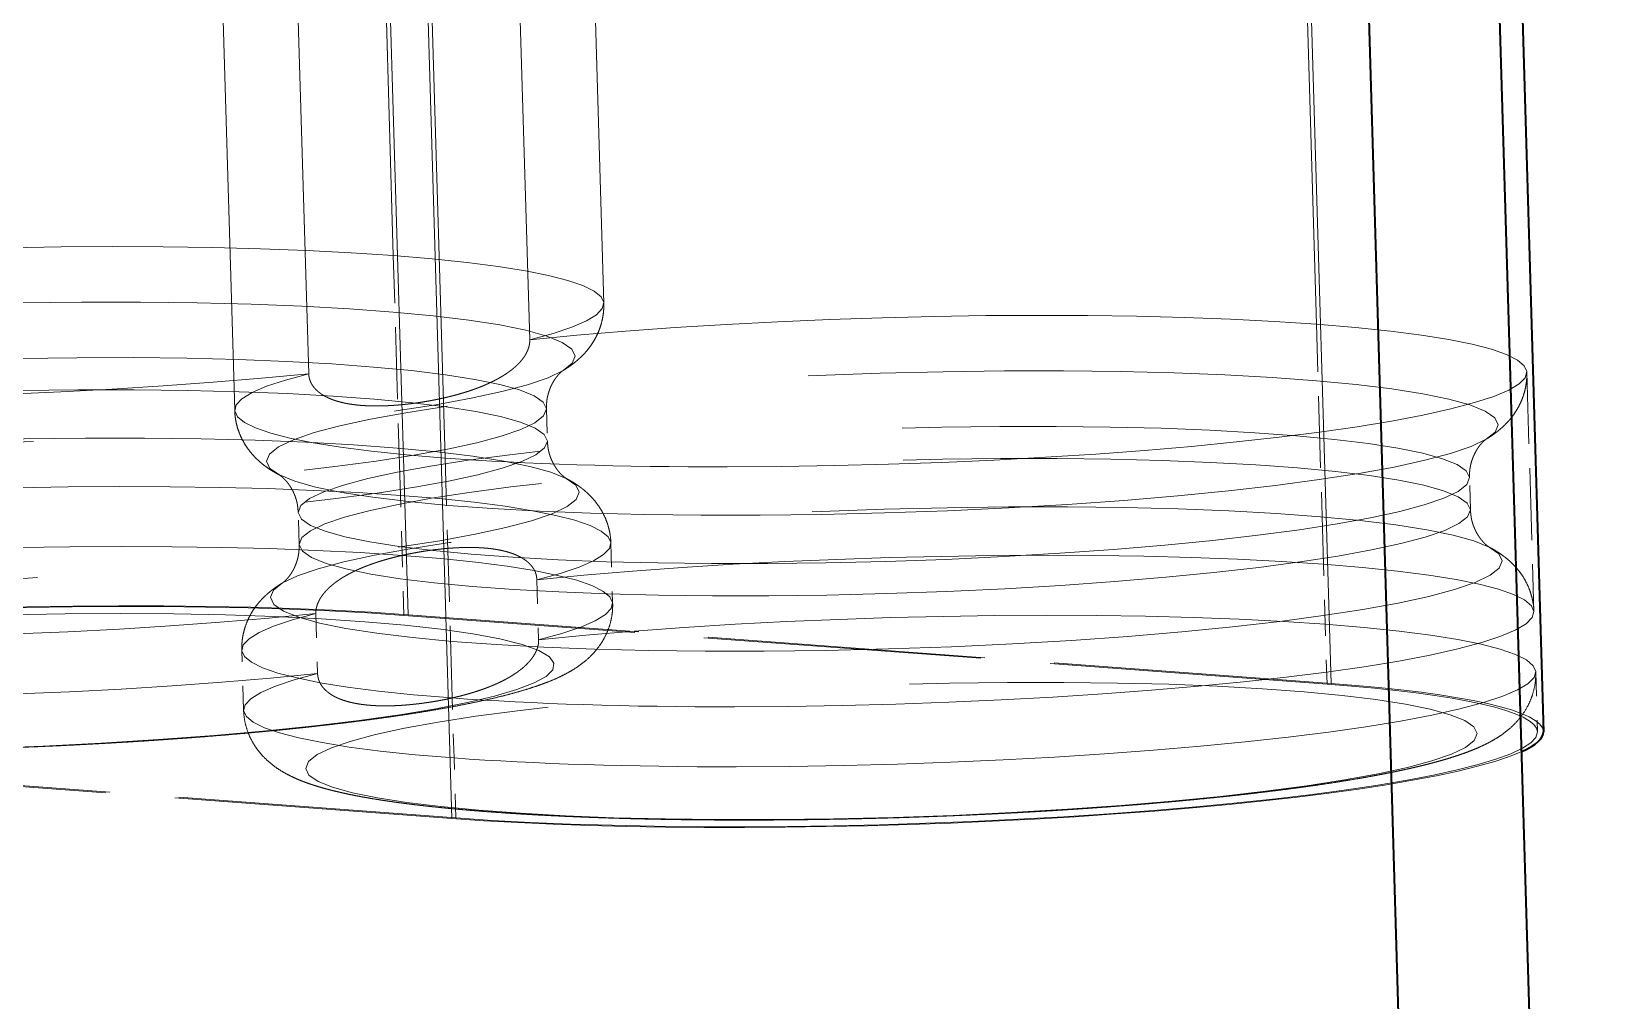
# Model space of a CAD drawing. Extents: x 23 to 417, y 3 to 294.
# Drawn here: x 381.37 to 387.86, y 110.45 to 114.47 of the extents above; entities that cross this region are included whole.
import ezdxf

# ---------------------------------------------------------------- set-up
doc = ezdxf.new("R2010")
doc.units = 0
doc.linetypes.add('DASHED', pattern=[15, 12, -3])
doc.layers.get('0').update_dxf_attribs({"lineweight": 13})

# ---------------------------------------------------------------- blocks, each defined once
blk = doc.blocks.new('BLOCK3535')
at = {"color": 7, "lineweight": 35}
for p, q in [((70.873595123726, -52.83130942514593), (67.97748894524264, 44.9895759430743)), ((69.79528294603904, -52.99696835529077), (66.89917676755567, 44.82391701292946)), ((70.09231708109778, -20.17512061721152), (70.72446208452183, -41.52688747419229))]:
    blk.add_line(p, q, dxfattribs=at)
at = {"color": 7, "linetype": 'DASHED', "lineweight": 13}
for p, q in [((61.32580096546521, -40.55865093308181), (60.69365596204116, -19.20688407610103)), ((68.9661307557246, -41.12759214792604), (68.33398575230055, -19.77582529094527)), ((61.68752355633686, -42.24578992640375), (61.05537855291282, -20.89402306942298))]:
    blk.add_line(p, q, dxfattribs=at)
at = {"color": 7, "linetype": 'DASHED', "lineweight": 13, "ltscale": 0.4470932620003446}
for p, q in [((61.2038974303646, -37.58451146902366), (60.67465975307935, -19.70861363527232)), ((62.41670891290379, -20.10416756509878), (62.94594659018904, -37.98006539885012)), ((68.84422722062399, -38.15345268386789), (68.31498954333873, -20.27755485011655)), ((59.9745690094379, -20.68752202109941), (60.50380668672315, -38.56341985485075)), ((59.89096503591951, -38.86573169196921), (59.36172735863424, -20.98983385821787)), ((61.63301453234241, -39.26129677921143), (61.10377685505716, -21.3853989454601))]:
    blk.add_line(p, q, dxfattribs=at)
at = {"color": 7, "linetype": 'DASHED', "lineweight": 13, "ltscale": 0.4470932620003448}
blk.add_line((61.80386759869862, -20.40649055963301), (62.33310527598387, -38.28238839338436), dxfattribs=at)
at = {"color": 7, "linetype": 'DASHED', "lineweight": 13, "ltscale": 0.04967702911114932}
for p, q in [((61.26270161672961, -39.57072233944047), (61.20389743036459, -37.58451146902366)), ((68.903031406989, -40.1396635542847), (68.84422722062398, -38.15345268386789)), ((70.58627737512268, -38.54903976029692), (70.6450815614877, -40.53525063071373)), ((61.69181871870743, -41.24750764962825), (61.63301453234241, -39.26129677921143))]:
    blk.add_line(p, q, dxfattribs=at)
at = {"color": 7, "linetype": 'DASHED', "lineweight": 13, "ltscale": 0.00665545991635328}
for p, q in [((62.47162830766848, -38.85490902897801), (62.47950657479252, -39.121010828341)), ((60.42408628652443, -39.97705829668081), (60.41620801940039, -39.71095649731782))]:
    blk.add_line(p, q, dxfattribs=at)
at = {"color": 7, "linetype": 'DASHED', "lineweight": 13, "ltscale": 0.006655459916354691}
blk.add_line((70.119837919931, -39.69000383617841), (70.11195965280697, -39.42390203681536), dxfattribs=at)
at = {"color": 7, "linetype": 'DASHED', "lineweight": 13, "ltscale": 0.01241925727778697}
for p, q in [((61.27740266332088, -40.06727505704468), (61.26270161672962, -39.57072233944049)), ((68.91773245358026, -40.63621627188891), (68.903031406989, -40.13966355428472)), ((61.70651976529869, -41.74406036723245), (61.69181871870743, -41.24750764962826))]:
    blk.add_line(p, q, dxfattribs=at)
at = {"color": 7, "linetype": 'DASHED', "lineweight": 13, "ltscale": 0.01241925727778733}
for p, q in [((61.29210370991213, -40.56382777464889), (61.27740266332087, -40.06727505704468)), ((63.00475077655406, -39.96627626926694), (63.01945182314532, -40.46282898687114)), ((62.39190946234889, -40.26859926380117), (62.40661050894015, -40.76515198140537)), ((60.56261087308818, -40.54963072526756), (60.57731191967943, -41.04618344287177))]:
    blk.add_line(p, q, dxfattribs=at)
at = {"color": 7, "linetype": 'DASHED', "lineweight": 13, "ltscale": 0.1915370940083693}
for p, q in [((68.93243350017151, -41.13276898949312), (61.29210370991213, -40.56382777464889)), ((68.9661307557246, -41.12759214792604), (61.32580096546522, -40.55865093308181)), ((61.68752355633725, -42.2457899264037), (54.04719376607786, -41.67684871155947)), ((61.72122081188995, -42.24061308483667), (54.08089102163056, -41.67167186999244))]:
    blk.add_line(p, q, dxfattribs=at)
at = {"color": 7, "linetype": 'DASHED', "lineweight": 13, "ltscale": 0.01241925727778768}
for p, q in [((68.93243350017151, -41.13276898949312), (68.91773245358026, -40.63621627188891)), ((61.72122081188994, -42.24061308483667), (61.70651976529869, -41.74406036723245))]:
    blk.add_line(p, q, dxfattribs=at)
at = {"color": 7, "linetype": 'DASHED', "lineweight": 13, "ltscale": 0.01241925727778734}
blk.add_line((59.96447026887579, -41.34849527999022), (59.94976922228452, -40.85194256238602), dxfattribs=at)
at = {"color": 7, "linetype": 'DASHED', "lineweight": 13, "ltscale": 0.01241953417197866}
blk.add_line((70.65978260807896, -41.03180334831794), (70.67448398333158, -41.52836713681242), dxfattribs=at)
at = {"color": 7, "linetype": 'DASHED', "lineweight": 13}
for centre, major_axis, start_param, end_param in [((57.59828948974609, -38.13843536376953), (-5.347656726837158, -0.1583238840103149), 3.969098829826194, 6.610691483415978), ((57.59828948974609, -38.13843536376953), (-5.347656726837158, -0.1583238840103149), 2.65477932262962, 3.969098829826173), ((57.61102294921875, -38.56846237182617), (-5.097766399383545, -0.1509255617856979), 0.3275061762363942, 6.61069148341598), ((65.2386245727539, -38.70737457275391), (5.347656726837158, 0.1583238840103149), 0.8275061762363815, 2.14182568343293), ((65.2386245727539, -38.70737457275391), (5.347656726837158, 0.1583238840103149), 4.469098829826172, 7.110691483415964), ((57.62375259399414, -38.99848937988281), (-4.847875595092773, -0.1435272544622421), 0.327506176236377, 6.610691483415962), ((57.63163375854492, -39.26459121704102), (-4.847875595092773, -0.1435272544622421), 0.327506176236377, 6.610691483415962), ((57.59828948974609, -38.13843536376953), (-5.347656726837158, -0.1583238840103149), 0.8275061762363893, 2.141825683432943), ((65.2386245727539, -38.70737457275391), (5.347656726837158, 0.1583238840103149), 2.654779322629605, 3.969098829826167), ((65.25135040283203, -39.13740158081055), (5.097766399383545, 0.1509255617856979), 1.327506176236344, 7.61069148341593), ((57.64436340332031, -39.69461822509766), (-5.097766399383545, -0.1509255617856979), 0.3275061762363771, 6.610691483415952), ((65.26408386230469, -39.56742858886719), (4.847875595092773, 0.1435272544622421), 1.327506176236382, 7.610691483415968), ((65.27196502685547, -39.83353042602539), (4.847875595092773, 0.1435272544622421), 1.327506176236382, 7.610691483415968), ((65.2386245727539, -38.70737457275391), (5.347656726837158, 0.1583238840103149), 3.969098829826172, 4.469098829826172), ((57.65709686279297, -40.1246452331543), (-5.347656726837158, -0.1583238840103149), 3.969098829826194, 6.610691483415978), ((65.2846908569336, -40.26355743408203), (5.097766399383545, 0.1509255617856979), 1.327506176236383, 7.610691483415957), ((57.65709686279297, -40.1246452331543), (-5.347656726837158, -0.1583238840103149), 2.654779322629621, 3.969098829826173), ((57.67179489135742, -40.62119674682617), (-5.347656726837158, -0.1583238840103149), 3.969098829826194, 6.610691483415978), ((57.67179489135742, -40.62119674682617), (-5.347656726837158, -0.1583238840103149), 2.65477932262968, 3.969098829826173), ((65.29742431640625, -40.69358444213867), (5.347656726837158, 0.1583238840103149), 0.8275061762363815, 2.141825683432928), ((65.29742431640625, -40.69358444213867), (5.347656726837158, 0.1583238840103149), 4.469098829826172, 7.110691483415964), ((57.68649673461914, -41.11774826049805), (4.847875595092773, 0.1435272544622421), 0.3275061762363811, 6.6106914821802), ((57.68649673461914, -41.11774826049805), (-5.397634983062744, -0.1598035395145417), 3.96909882982618, 6.283185343021199), ((57.68649673461914, -41.11774826049805), (-5.347656726837158, -0.1583238840103149), 3.969098829826181, 6.2831853430212), ((57.65709686279297, -40.1246452331543), (-5.347656726837158, -0.1583238840103149), 0.8275061762363775, 2.141825683432929), ((65.29742431640625, -40.69358444213867), (5.347656726837158, 0.1583238840103149), 2.654779322629622, 3.969098829826172), ((65.31212615966797, -41.19013977050781), (5.347656726837158, 0.1583238840103149), 0.8275061762363866, 2.14182568343287), ((65.31212615966797, -41.19013977050781), (5.347656726837158, 0.1583238840103149), 4.469098829826172, 7.110691483415964), ((57.67179489135742, -40.62119674682617), (-5.347656726837158, -0.1583238840103149), 0.8275061762363867, 2.141825683432935), ((65.31212615966797, -41.19013977050781), (5.347656726837158, 0.1583238840103149), 2.654779322629612, 3.969098829826169), ((65.32682800292969, -41.68669128417969), (4.847875595092773, 0.1435272544622421), 1.327506176236382, 7.610691482180195), ((65.29742431640625, -40.69358444213867), (5.347656726837158, 0.1583238840103149), 3.969098829826172, 4.469098829826172), ((65.32682800292969, -41.68669128417969), (-5.347656726837158, -0.1583238840103149), 3.141592689431408, 3.969098829826172), ((65.32682800292969, -41.68669128417969), (-5.397634983062744, -0.1598035395145417), 3.141592689431408, 3.969098829826172), ((65.32682800292969, -41.68669128417969), (-5.347656726837158, -0.1583238840103149), 0.8275061762363788, 3.141592689431408), ((65.32682800292969, -41.68669128417969), (-5.397634983062744, -0.1598035395145417), 0.8275061762363813, 2.879018462041532), ((65.31212615966797, -41.19013977050781), (5.347656726837158, 0.1583238840103149), 3.969098829826172, 4.469098829826172)]:
    blk.add_ellipse(centre, major_axis=major_axis, ratio=0.1134773610726188, start_param=start_param, end_param=end_param, dxfattribs=at)
at = {"color": 7, "lineweight": 35}
blk.add_ellipse((65.32682800292969, -41.68669128417969), major_axis=(-5.397634983062744, -0.1598035395145417), ratio=0.1134773610726188, start_param=2.879018462041532, end_param=3.141592689431408, dxfattribs=at)
at = {"color": 7, "linetype": 'DASHED', "lineweight": 13}
for points, degree, knots in [([(62.61142256019839, -38.53496137199031), (62.61981710713209, -38.52991112012202), (62.63678216289409, -38.51935349419385), (62.66213837770925, -38.50242426372375), (62.68775785620035, -38.48396020018266), (62.71353410279444, -38.46379350865976), (62.73947461588502, -38.44161484966892), (62.76547868935531, -38.4171272996434), (62.79133908233314, -38.39005722654473), (62.81816751318385, -38.35851303328245), (62.84306435367323, -38.32485296562993), (62.86574243881806, -38.28922011053535), (62.88506412860515, -38.25395281491708), (62.90250634404759, -38.21611965313622), (62.91813385670761, -38.17451770650062), (62.93114811090626, -38.12919305767343), (62.94067959656987, -38.08050072231938), (62.94593491183752, -38.03054114419475), (62.94644415044797, -37.99688422540493), (62.94594659018905, -37.98006539885012)], 3, [0, 0, 0, 0, 0.02938746380598438, 0.05993829872690122, 0.09144664110868642, 0.1241046333062097, 0.1580937801789249, 0.1937988689218487, 0.2312167086941877, 0.2703474293386176, 0.3179583016943821, 0.3566888963409938, 0.396978638795446, 0.4385053780724399, 0.4815651626183283, 0.5301787140682667, 0.5797998333637794, 0.6302281048432821, 0.6806724898547822, 0.6806724898547822, 0.6806724898547822, 0.6806724898547822]), ([(62.33310527598348, -38.28238839338434), (62.33343083854007, -38.29338481947031), (62.33348257999787, -38.30437899952921), (62.33160292823324, -38.31577492587643), (62.32579584195015, -38.34669585449332), (62.31471359591777, -38.37595371189551), (62.30613616178209, -38.39329772179062), (62.27831303452976, -38.44011593902892), (62.24366138196366, -38.47915978538251), (62.21992566430124, -38.50183866527585), (62.15929138658968, -38.55253358605327), (62.09425340470993, -38.59311808718648), (62.05524121448038, -38.61448916749133), (61.97592089272649, -38.65310092564387), (61.89559488106791, -38.68459897823123), (61.85584397112704, -38.69875412979208), (61.73670846853911, -38.73751569053064), (61.6158428161172, -38.76716935556622), (61.53665588016013, -38.78348786789495), (61.37600456286586, -38.81092490636988), (61.21515409207602, -38.82656117672025), (61.13487051311647, -38.8312964685533), (60.98639517365348, -38.83334846941584), (60.8388119663293, -38.81688730015646), (60.7744399646383, -38.80460718964566), (60.68963513017631, -38.78092642871441), (60.61270082267988, -38.73547235189579), (60.59681681770644, -38.72467893302299), (60.57129953687998, -38.70435552660351), (60.54863988536197, -38.67949893038556), (60.54004833309499, -38.66861700409498), (60.52523825246787, -38.64620982696739), (60.51417384849679, -38.62075486540309), (60.50995903793341, -38.60800882895151), (60.50614774191017, -38.59120586405565), (60.50437587146163, -38.57401977739242), (60.50400652517575, -38.57050478359871), (60.50391159641615, -38.56696335721252), (60.50380668672284, -38.56341985485072)], 5, [0, 0, 0, 0, 0, 0, 0.0956869583736274, 0.0956869583736274, 0.0956869583736274, 0.2717462346703998, 0.2717462346703998, 0.2717462346703998, 0.5851331523097661, 0.5851331523097661, 0.5851331523097661, 1.048630429856948, 1.048630429856948, 1.048630429856948, 1.499690680526504, 1.499690680526504, 1.499690680526504, 2.395696904543888, 2.395696904543888, 2.395696904543888, 3.282694064388256, 3.282694064388256, 3.282694064388256, 4.026312859605875, 4.026312859605875, 4.026312859605875, 4.225850216353898, 4.225850216353898, 4.225850216353898, 4.361128318275425, 4.361128318275425, 4.361128318275425, 4.481266152020146, 4.481266152020146, 4.481266152020146, 4.512100439482233, 4.512100439482233, 4.512100439482233, 4.512100439482233, 4.512100439482233, 4.512100439482233]), ([(62.61142256019845, -38.53496137199035), (62.61217162411099, -38.53450827129982), (62.61292068802377, -38.53405517060956), (62.61008524423541, -38.5358724856228), (62.60846838790048, -38.53696765447425), (62.60746511494653, -38.53770688013788), (62.60707339196254, -38.53800921317876), (62.6058545880978, -38.53897332029085), (62.60421450271761, -38.54024155350764), (62.60296117336938, -38.54121176735572), (62.59991274407696, -38.54360121706218), (62.59718236449609, -38.54587987894192), (62.59567013439423, -38.5471839981378), (62.58972778205018, -38.55244158966855), (62.58367358222569, -38.55815496830263), (62.57929627446015, -38.56253140257142), (62.56855634212093, -38.57388406134177), (62.55845569431633, -38.58592145459468), (62.55257720494993, -38.59344578171972), (62.53766186608333, -38.61391416615503), (62.52451866974356, -38.63559579474096), (62.51702065351214, -38.64951094214271), (62.49461965221637, -38.69646299652303), (62.47983952446015, -38.74660226018143), (62.47136125271439, -38.7825203568495), (62.47149478019149, -38.81871469291382), (62.4716283076685, -38.85490902897801)], 5, [0, 0, 0, 0, 0, 0, 0.003762687089900477, 0.003762687089900477, 0.003762687089900477, 0.007042402968533082, 0.007042402968533082, 0.007042402968533082, 0.01445707540984724, 0.01445707540984724, 0.01445707540984724, 0.02465623205545185, 0.02465623205545185, 0.02465623205545185, 0.05537132188812888, 0.05537132188812888, 0.05537132188812888, 0.1030437869883586, 0.1030437869883586, 0.1030437869883586, 0.1819357216763264, 0.1819357216763264, 0.1819357216763264, 0.362788511629847, 0.362788511629847, 0.362788511629847, 0.362788511629847, 0.362788511629847, 0.362788511629847]), ([(70.25175377194701, -39.10390173125464), (70.2594623871462, -39.09926184141489), (70.27492720922237, -39.08966689712118), (70.29681200986683, -39.07518767869343), (70.31765207771532, -39.06049972482437), (70.33749106928373, -39.04562935368323), (70.35742341526785, -39.0296814438967), (70.37737609184353, -39.01257069382643), (70.397413985004, -38.99407315829939), (70.41737309355226, -38.97413172234256), (70.43726173600058, -38.95249590033512), (70.4605631905092, -38.92471462584375), (70.48657030480364, -38.88946077110199), (70.51376537208967, -38.84547332668601), (70.53803114137536, -38.7971253863062), (70.55314410038835, -38.75824067258564), (70.56490447712815, -38.72142694593357), (70.57388457389516, -38.68726848620467), (70.58197581334278, -38.64196130657356), (70.58636934374631, -38.5956805160944), (70.58673793116313, -38.56457429906901), (70.5862773751227, -38.54903976029692)], 3, [0, 0, 0, 0, 0.02699011343406016, 0.05459310120352326, 0.07870998704906905, 0.1034683063125967, 0.1289618078887876, 0.1552776993364296, 0.182306050150647, 0.2107536757593658, 0.2398956473194787, 0.2704418325320084, 0.3194965066235839, 0.3711809606201312, 0.4253994960510627, 0.481565188477922, 0.4961101494727636, 0.5413365852138871, 0.5873960528302472, 0.6340372563126693, 0.6806345512360972, 0.6806345512360972, 0.6806345512360972, 0.6806345512360972]), ([(60.25772498997929, -39.39978579005406), (60.24893533832652, -39.39518043428775), (60.23126903017047, -39.3855862926118), (60.20486187934679, -39.37011553481099), (60.17821393283431, -39.35319583274809), (60.15132323078124, -39.33459484993731), (60.12416269876119, -39.31400726036821), (60.09681326063568, -39.2911332121142), (60.0694512294931, -39.26567766881294), (60.04051625620208, -39.23546519987249), (60.01066573589642, -39.19965082383369), (59.98092175721314, -39.15736812213552), (59.95382924457032, -39.11053741745917), (59.93170119405713, -39.06228685822407), (59.91457461306624, -39.01369765422228), (59.9021918357883, -38.96573047315375), (59.89397747904157, -38.91617278236702), (59.89146539787548, -38.88260912928001), (59.89096503591951, -38.86573169196922)], 3, [0, 0, 0, 0, 0.02976675194623001, 0.06030260328882107, 0.09179726860935088, 0.1244417256680665, 0.1583661618163898, 0.1940063087609906, 0.2313590140702683, 0.2704244462663887, 0.319433905689137, 0.3710826259812339, 0.4253270913783664, 0.4815158275707974, 0.5300734215307652, 0.5797042833423601, 0.629946117103691, 0.6805659686824319, 0.6805659686824319, 0.6805659686824319, 0.6805659686824319]), ([(62.47950657479254, -39.12101082834101), (62.48160364204732, -39.15888933549871), (62.48370070930255, -39.19676784265684), (62.49535222461218, -39.23373704934246), (62.51432583895659, -39.28399228977412), (62.54106942669112, -39.33020048662453), (62.549440241081, -39.34317306186615), (62.56490851688731, -39.364709242904), (62.58224688970336, -39.38475352172013), (62.58980251485062, -39.39283233621573), (62.60110164593425, -39.40391968169229), (62.61300956300624, -39.41417146664192), (62.61666197187608, -39.41717171724067), (62.62168167929919, -39.42109146135729), (62.62657082787045, -39.42469210837331), (62.62781091131939, -39.42558463039911), (62.62999083412755, -39.42710832465559), (62.63239804690974, -39.42870089969591), (62.63335686919358, -39.42932759599213), (62.63455047345055, -39.43010447221429), (62.63547240510403, -39.43070943361747), (62.63572583101472, -39.43087302557873), (62.63634374651043, -39.43126001722597), (62.63723724035789, -39.43178585972476), (62.63904188554366, -39.43279116381814), (62.63851552294193, -39.43251172259283), (62.63798916034031, -39.4322322813674)], 5, [0, 0, 0, 0, 0, 0, 0.1895559364047534, 0.1895559364047534, 0.1895559364047534, 0.2666098234561433, 0.2666098234561433, 0.2666098234561433, 0.3219407314820504, 0.3219407314820504, 0.3219407314820504, 0.3454292195887938, 0.3454292195887938, 0.3454292195887938, 0.3532301778948745, 0.3532301778948745, 0.3532301778948745, 0.3586068626251054, 0.3586068626251054, 0.3586068626251054, 0.3605707631256476, 0.3605707631256476, 0.3605707631256476, 0.3628437903783586, 0.3628437903783586, 0.3628437903783586, 0.3628437903783586, 0.3628437903783586, 0.3628437903783586]), ([(70.25175377194704, -39.10390173125465), (70.252315487658, -39.103558754938), (70.25287720336944, -39.10321577862157), (70.25121000469458, -39.10428263179068), (70.24997856879853, -39.10510102934141), (70.24921759631555, -39.10564183414941), (70.24892296532975, -39.10585931343602), (70.24808752098616, -39.10648915705856), (70.24700307213458, -39.10729497094343), (70.24621786266515, -39.10787931441966), (70.24431817738093, -39.109306672549), (70.24258526907204, -39.11066994759729), (70.24161935765822, -39.11144808934337), (70.23794735601184, -39.11446186677747), (70.23419337028983, -39.1176888545915), (70.23148181966712, -39.12011483415984), (70.22274466551609, -39.12823512425101), (70.21439320445353, -39.13685722052507), (70.20879873675852, -39.14304436716638), (70.19080628011238, -39.16423124484969), (70.17498165176768, -39.18715357732665), (70.16495365836306, -39.20386297257373), (70.13842517791274, -39.25493992342258), (70.12116086070642, -39.31017938945209), (70.11152544462695, -39.34785155653606), (70.11174254871695, -39.38587679667566), (70.11195965280696, -39.42390203681535)], 5, [0, 0, 0, 0, 0, 0, 0.002687357082133784, 0.002687357082133784, 0.002687357082133784, 0.005009239458354091, 0.005009239458354091, 0.005009239458354091, 0.00962711034996029, 0.00962711034996029, 0.00962711034996029, 0.0159456381356517, 0.0159456381356517, 0.0159456381356517, 0.0340236739845757, 0.0340236739845757, 0.0340236739845757, 0.07575931344657881, 0.07575931344657881, 0.07575931344657881, 0.1729196950680162, 0.1729196950680162, 0.1729196950680162, 0.3629409337031589, 0.3629409337031589, 0.3629409337031589, 0.3629409337031589, 0.3629409337031589, 0.3629409337031589]), ([(60.25772498997927, -39.39978579005409), (60.25695035433721, -39.39937875448855), (60.25617571869544, -39.39897171892334), (60.25915197068217, -39.4006388864585), (60.26084382903514, -39.40164460277087), (60.2618940277174, -39.40232725123327), (60.26230428893429, -39.40260730737314), (60.2635794627342, -39.40350045858212), (60.26529804115897, -39.40467496648923), (60.26661116562275, -39.40557315718766), (60.26980505108819, -39.40778614678739), (60.27267233262525, -39.4099063109012), (60.27426175965086, -39.41112196068242), (60.2779211782473, -39.41399529477889), (60.28162881161184, -39.4170228998024), (60.28375732710948, -39.41880120070913), (60.29156337397023, -39.42548098228795), (60.29894453959085, -39.4324255707929), (60.30419359707975, -39.43765716214268), (60.32272451177065, -39.45714654268167), (60.33928113547873, -39.47834554175347), (60.35028701845501, -39.49443458952423), (60.37979321927124, -39.54385313412023), (60.40027698345106, -39.59795317159978), (60.41198124062021, -39.63501335556867), (60.4140946300104, -39.67298492644326), (60.41620801940039, -39.71095649731782)], 5, [0, 0, 0, 0, 0, 0, 0.003785294533561736, 0.003785294533561736, 0.003785294533561736, 0.007084716008269589, 0.007084716008269589, 0.007084716008269589, 0.01452446331265396, 0.01452446331265396, 0.01452446331265396, 0.02474588000287044, 0.02474588000287044, 0.02474588000287044, 0.03852022470533212, 0.03852022470533212, 0.03852022470533212, 0.07563104204174961, 0.07563104204174961, 0.07563104204174961, 0.1727754365299336, 0.1727754365299336, 0.1727754365299336, 0.3627978975309479, 0.3627978975309479, 0.3627978975309479, 0.3627978975309479, 0.3627978975309479, 0.3627978975309479]), ([(63.00475077655408, -39.96627626926693), (63.00425477910413, -39.94951024709849), (63.00175477081601, -39.91601028863849), (62.99357427620077, -39.8665147045598), (62.98118391976672, -39.81845433937247), (62.9641159892897, -39.76999881430988), (62.94390832132155, -39.72586983777971), (62.92164855312315, -39.68627302701995), (62.89992957327928, -39.65311554767923), (62.87700018712571, -39.62257905892725), (62.85298965020731, -39.5943291263981), (62.82826061052775, -39.56839040503115), (62.80301880853123, -39.54460445223563), (62.7777886386828, -39.52307940816742), (62.75267158138466, -39.50354195560627), (62.7277902179144, -39.48578630902365), (62.703099945804, -39.46953941683159), (62.67866642891369, -39.45464368822248), (62.65698853778119, -39.44234768812318), (62.64342889705414, -39.4350814414919), (62.63798916034031, -39.43223228136739)], 3, [0, 0, 0, 0, 0.05028617993503393, 0.1006698829783448, 0.1502913981376009, 0.1989921790055083, 0.2546115863393205, 0.2956593654935508, 0.3351641500298824, 0.37343652582732, 0.4101457410700348, 0.4463266917595283, 0.4808937414697371, 0.514149603449443, 0.5457830756041705, 0.5763274866119146, 0.605826933320787, 0.634432516119832, 0.66216035514255, 0.6805820137313825, 0.6805820137313825, 0.6805820137313825, 0.6805820137313825]), ([(70.11983791993103, -39.69000383617841), (70.12196688868912, -39.72825527392658), (70.12409585744777, -39.76650671167502), (70.13597886641698, -39.80382650776338), (70.15688596515342, -39.85863531511789), (70.18706185449348, -39.90859353800749), (70.19847703316363, -39.92503567770445), (70.2153000479959, -39.94618810242483), (70.23411852490759, -39.96556882792216), (70.23913432380655, -39.97047444701542), (70.24618752863749, -39.97700073668162), (70.25362968054765, -39.98328471314613), (70.25566667493094, -39.98496511358699), (70.25920135764332, -39.9878167559862), (70.26268955822061, -39.99052542091655), (70.26419639786958, -39.99166625229795), (70.26691625345067, -39.9936595826962), (70.26993912876085, -39.9957403134396), (70.27118518606532, -39.9965872298119), (70.2728190111405, -39.99769633207156), (70.27403845845569, -39.99854285226439), (70.27443081188306, -39.99880852833568), (70.2754324155493, -39.99945564678363), (70.27703680526851, -40.00040683296494), (70.27980935657682, -40.00195982192109), (70.27906515296434, -40.00156718268157), (70.27832094935216, -40.0011745434421)], 5, [0, 0, 0, 0, 0, 0, 0.19142298442119, 0.19142298442119, 0.19142298442119, 0.2911575924228803, 0.2911575924228803, 0.2911575924228803, 0.3262907201814628, 0.3262907201814628, 0.3262907201814628, 0.3394059104883508, 0.3394059104883508, 0.3394059104883508, 0.3490566520601627, 0.3490566520601627, 0.3490566520601627, 0.3561088761785741, 0.3561088761785741, 0.3561088761785741, 0.3592391949130598, 0.3592391949130598, 0.3592391949130598, 0.3628304846239336, 0.3628304846239336, 0.3628304846239336, 0.3628304846239336, 0.3628304846239336, 0.3628304846239336]), ([(60.42408628652444, -39.97705829668082), (60.42430339061438, -40.01508353682039), (60.42452049470465, -40.05310877696022), (60.41488507862496, -40.09078094404404), (60.39762076141862, -40.14602041007355), (60.37109228096841, -40.19709736092249), (60.36106428756366, -40.21380675616947), (60.3452396592191, -40.23672908864646), (60.32724720257288, -40.25791596632977), (60.32165273487793, -40.26410311297111), (60.31330127381531, -40.27272520924517), (60.30456411966428, -40.2808454993363), (60.30185256904161, -40.28327147890467), (60.29809858331956, -40.2864984667187), (60.29442658167324, -40.2895122441528), (60.29346067025932, -40.29029038589889), (60.2917277619506, -40.29165366094725), (60.28982807666618, -40.29308101907642), (60.28904286719693, -40.29366536255282), (60.28795841834517, -40.29447117643751), (60.28712297400172, -40.29510102006022), (60.28682834301583, -40.29531849934673), (60.28606737053295, -40.29585930415483), (60.28483593463682, -40.2966777017055), (60.28316873596212, -40.29774455487461), (60.2837304516733, -40.29740157855814), (60.28429216738439, -40.29705860224153)], 5, [0, 0, 0, 0, 0, 0, 0.1900212386351276, 0.1900212386351276, 0.1900212386351276, 0.287181620256566, 0.287181620256566, 0.287181620256566, 0.3289172597185748, 0.3289172597185748, 0.3289172597185748, 0.3469952955675144, 0.3469952955675144, 0.3469952955675144, 0.3533138233531836, 0.3533138233531836, 0.3533138233531836, 0.3579316942448068, 0.3579316942448068, 0.3579316942448068, 0.3602535766210282, 0.3602535766210282, 0.3602535766210282, 0.3629409337031632, 0.3629409337031632, 0.3629409337031632, 0.3629409337031632, 0.3629409337031632, 0.3629409337031632]), ([(60.56261087308782, -40.54963072526755), (60.56228531034264, -40.53863429281137), (60.56179846038115, -40.52762263595219), (60.56411414394061, -40.51624429615448), (60.5699204833434, -40.48531193121892), (60.58101442901128, -40.4560449835561), (60.58957069834362, -40.43874152142659), (60.61739759259582, -40.39190965551231), (60.65205253365255, -40.352855149271), (60.67579725019058, -40.33017637765147), (60.73642984849698, -40.27948172427443), (60.80146733216512, -40.23889745073809), (60.84048625949504, -40.21752337626386), (60.91981124298418, -40.17891437698226), (61.00013610574628, -40.14741744333116), (61.0398830036106, -40.13326163228444), (61.15901151424173, -40.09449942625399), (61.27988711291357, -40.06484778652977), (61.35906797000824, -40.04852911968508), (61.51971695059171, -40.02109234452835), (61.68057684599686, -40.00545777410773), (61.76085515620159, -40.0007221633396), (61.90933221553468, -39.9986710374944), (62.05691427390342, -40.01513344020082), (62.12128770168781, -40.02741435073106), (62.20609123336769, -40.05109635287779), (62.28302497452663, -40.09655293363102), (62.29890913785746, -40.10734695187089), (62.32442566822314, -40.12767153986417), (62.34708405400812, -40.15252959601167), (62.35567876186116, -40.16341195254809), (62.36870844244383, -40.18312484585174), (62.37882988112348, -40.2051968415817), (62.38232358770757, -40.21432662373408), (62.38723025410907, -40.23048558423212), (62.39025482515217, -40.24745436487767), (62.39136142713446, -40.25443405880051), (62.39169975059629, -40.26151589461083), (62.39190946234854, -40.26859926380114)], 5, [0, 0, 0, 0, 0, 0, 0.09568701380491487, 0.09568701380491487, 0.09568701380491487, 0.2718434354334337, 0.2718434354334337, 0.2718434354334337, 0.5852546110525814, 0.5852546110525814, 0.5852546110525814, 1.048730891708601, 1.048730891708601, 1.048730891708601, 1.499794973533123, 1.499794973533123, 1.499794973533123, 2.395802011978408, 2.395802011978408, 2.395802011978408, 3.28280106547255, 3.28280106547255, 3.28280106547255, 4.026420408306552, 4.026420408306552, 4.026420408306552, 4.225958049659439, 4.225958049659439, 4.225958049659439, 4.361236287355576, 4.361236287355576, 4.361236287355576, 4.450651476930888, 4.450651476930888, 4.450651476930888, 4.512288416747502, 4.512288416747502, 4.512288416747502, 4.512288416747502, 4.512288416747502, 4.512288416747502]), ([(70.6450815614877, -40.53525063071373), (70.64458098179367, -40.51836584899845), (70.6420699571653, -40.48479477355635), (70.63385403792347, -40.4352298842719), (70.62147129676754, -40.38726259982654), (70.6041183593972, -40.33803097423169), (70.58133944862796, -40.28859335184078), (70.55303547118129, -40.24024578310365), (70.5219239440932, -40.19676917182116), (70.49122827278357, -40.16071292298803), (70.46212907618975, -40.13095288065144), (70.43536226733487, -40.10646391984232), (70.40868804406097, -40.08444501743281), (70.38221546030653, -40.06457450037082), (70.35599235077657, -40.04656169959851), (70.32996580172501, -40.03011364618149), (70.30416740810148, -40.01503926281666), (70.28690907098411, -40.0056743071267), (70.27832094935216, -40.00117454344212)], 3, [0, 0, 0, 0, 0.0506418286042098, 0.1008836623655336, 0.1505145241771235, 0.1990721181370822, 0.2573031931272051, 0.3135291340244787, 0.36689047462984, 0.4174831161502665, 0.4554296267336525, 0.4916917480045034, 0.5262680073467226, 0.5591538592433727, 0.5909611119769609, 0.6216834905863684, 0.6514985706604864, 0.6805829412185109, 0.6805829412185109, 0.6805829412185109, 0.6805829412185109]), ([(59.94976922228453, -40.85194256238601), (59.94930844872566, -40.83640068672519), (59.94967561693298, -40.80528712637287), (59.9540702016354, -40.75899902525172), (59.96216134504046, -40.71369184774198), (59.97114146363536, -40.67953338753095), (59.98290183799664, -40.64271966093143), (59.99801479831235, -40.60383494718211), (60.02228056715234, -40.55548700681216), (60.04947563455026, -40.5114995623937), (60.07548274881871, -40.47624570765252), (60.09878420333153, -40.44846443316104), (60.11867284577897, -40.42682861115362), (60.13863195432745, -40.40688717519677), (60.15866984748789, -40.38838963966974), (60.17862252406356, -40.37127888959946), (60.1985548700477, -40.35533097981293), (60.2183938616161, -40.34046060867178), (60.2392339294646, -40.32577265480273), (60.26111873010903, -40.311293436375), (60.27658355218517, -40.30169849208129), (60.28429216738436, -40.29705860224153)], 3, [0, 0, 0, 0, 0.0466192748140556, 0.0932604782964777, 0.1393199459128404, 0.1845463816539689, 0.1990913426487767, 0.2552570350756282, 0.3094755705065534, 0.3611600245030812, 0.4102146985946608, 0.440760883807196, 0.4699028553673242, 0.4983504809760531, 0.5253788317902657, 0.5516947232379277, 0.577188224814103, 0.6019465440776564, 0.626063429923208, 0.653666417692604, 0.6806565311266596, 0.6806565311266596, 0.6806565311266596, 0.6806565311266596]), ([(52.94258930460619, -41.4128017870244), (52.966202043743, -41.41991929495148), (53.01456391341926, -41.43360245066899), (53.08914058767532, -41.4524445238374), (53.16723790246925, -41.47017668729588), (53.24904296570515, -41.48695617576922), (53.33472371889462, -41.50289937084511), (53.42438406571056, -41.51808433382653), (53.51813225214821, -41.5325706815583), (53.61597271582394, -41.54638938275529), (53.71789863552763, -41.55956292545829), (53.82387645741373, -41.57210500046919), (53.93387335984471, -41.58402540193746), (54.04781210359356, -41.59532647039934), (54.16561162712898, -41.60600890301372), (54.28717653120816, -41.61607110105275), (54.41241116174371, -41.62551076245996), (54.54119607853355, -41.63432347540499), (54.67340974673393, -41.64250480285553), (54.80892154445036, -41.65004989919073), (54.94760001509857, -41.65695410656849), (55.08929925311905, -41.66321239993296), (55.23387171595932, -41.6688201981887), (55.38115603781096, -41.67377293407338), (55.53101255735243, -41.67806734119691), (55.68326387775838, -41.68169946805993), (55.83776346617589, -41.68466678178136), (55.99431643645568, -41.68696645706304), (56.15277370127001, -41.68859703129591), (56.31293992274391, -41.68955715784903), (56.47465331648854, -41.68984640411806), (56.63771981131706, -41.68946491403634), (56.80196954447344, -41.6884134571383), (56.96720849721387, -41.68669361200018), (57.133258993966, -41.68430747576747), (57.29992846968532, -41.68125803524462), (57.46703423070726, -41.67754876623042), (57.6343852773383, -41.67318401698614), (57.80179453452223, -41.66816869861072), (57.9690736303874, -41.6625084636702), (58.13603260387862, -41.65620967256872), (58.30248696638067, -41.64927919443885), (58.46824486407021, -41.64172484330573), (58.63312639878311, -41.63355461765465), (58.79693817748377, -41.62477781550289), (58.95950738666154, -41.61540337852379), (59.1206404269289, -41.60544204294551), (59.28017190421398, -41.59490356470294), (59.43790710410031, -41.58380022159076), (59.59369221384024, -41.57214219959755), (59.74733305744648, -41.55994321718129), (59.89867844034996, -41.54721442705375), (60.04754997486462, -41.53396982875169), (60.19380298226474, -41.52022103096894), (60.33727369601497, -41.50598193714308), (60.47781087911233, -41.49126585459011), (60.61526490149058, -41.47608648768927), (60.74949926572489, -41.46045658494696), (60.88037839764191, -41.44438911705971), (61.00777507579677, -41.42789634512631), (61.13156403785777, -41.4109905333439), (61.25164120438028, -41.39368109280587), (61.36790287316029, -41.37597698390063), (61.48025814207597, -41.35788468448519), (61.58861927877221, -41.33940936431728), (61.69293667443211, -41.32054815314847), (61.79316007177161, -41.30129537037332), (61.88926188715067, -41.28163731182271), (61.98122292283702, -41.26155365363263), (62.06910768222781, -41.24099772777359), (62.15297702902138, -41.21990982723229), (62.23294255179537, -41.19819926954177), (62.3091438001656, -41.17574238771873), (62.38198708051777, -41.15229223550114), (62.45183142480781, -41.12753385836295), (62.51918179801434, -41.10098236050861), (62.58458473643999, -41.07195895874118), (62.63962847447937, -41.044034857124), (62.69259490233256, -41.01368392581796), (62.74470107595572, -40.97983211434128), (62.80427811630281, -40.93353409859635), (62.8641003810143, -40.87593342821998), (62.91315249386003, -40.81443484225608), (62.95223684021751, -40.75055665176274), (62.98163093053977, -40.68775545200181), (63.00451652346079, -40.61666054915944), (63.01814711290577, -40.5408706534763), (63.020225178051, -40.48897030768308), (63.01945182314535, -40.46282898687114)], 3, [0, 0, 0, 0, 0.07398076810588915, 0.1507603949827833, 0.2307331346135599, 0.3142162268052136, 0.4012689732508776, 0.4921746998474066, 0.5870170075699803, 0.6858425909185871, 0.7886016706808844, 0.8953316683424932, 1.005989152950155, 1.120519513218682, 1.238820765222673, 1.360833920937978, 1.486457886393827, 1.615587245138385, 1.748089287652766, 1.883854886164702, 2.022749839599918, 2.164637692381627, 2.309364872118286, 2.456791386047951, 2.606738521740504, 2.759117205465353, 2.913673604313123, 3.07032114471588, 3.228825230936612, 3.389069071242959, 3.55082699617365, 3.713964785505015, 3.878268527860057, 4.043584956411176, 4.209707183172021, 4.376470158143793, 4.543675791808218, 4.711146689394934, 4.878692768940025, 5.04612763300525, 5.213269924513602, 5.379924744405651, 5.545922090760012, 5.711058485802775, 5.875174939341353, 6.038060953177744, 6.199574923295767, 6.359495491824503, 6.517697035017528, 6.673949952875967, 6.828156054004804, 6.980068536188254, 7.129587379054006, 7.276532863488005, 7.420760113531439, 7.562112092787009, 7.700447402705909, 7.835626685460591, 7.967533357851644, 8.096029827960912, 8.221003191562373, 8.34234423610502, 8.459981307548999, 8.573804962305287, 8.68374764907715, 8.789750817895943, 8.891825581525499, 8.989908586947474, 9.084018422249745, 9.174202108020589, 9.26066782532515, 9.343444650421901, 9.422766503122734, 9.498971146849598, 9.572991799814414, 9.64503762901799, 9.716103018461265, 9.787580582885845, 9.830086092063096, 9.899202735735713, 9.973811379009819, 10.05610742515156, 10.14778710782909, 10.20891954014146, 10.28042544481275, 10.35527363798544, 10.43236003643411, 10.51069002759807, 10.51069002759807, 10.51069002759807, 10.51069002759807]), ([(60.5773119196791, -41.04618344287175), (60.57763718248577, -41.05716974439721), (60.57780146325371, -41.06814116446994), (60.58079484353908, -41.07899296153177), (60.59193010320091, -41.12117681938986), (60.61434915312374, -41.15702961846391), (60.63518812376992, -41.17925137246858), (60.69203528807959, -41.22691468251905), (60.75629899949192, -41.25639867076042), (60.79499380906783, -41.27015474161129), (60.91371105762518, -41.30245873348695), (61.03711244297454, -41.31354678734236), (61.11777218637523, -41.31560236430627), (61.27823427546359, -41.31156678476086), (61.43904644372502, -41.29384209086706), (61.51955171181841, -41.28214196588316), (61.63961703127299, -41.26054812228814), (61.7591722938817, -41.23183233743374), (61.7990676708644, -41.22138320202134), (61.91985173036949, -41.18682406860045), (62.03953774090162, -41.14221318000618), (62.11454972224053, -41.1079916275254), (62.22001237764919, -41.05105408624634), (62.31260192880401, -40.96632641662478), (62.33516012892507, -40.94244100568445), (62.36539401690914, -40.90366328940889), (62.3878801483384, -40.85836911731278), (62.39387719417751, -40.84381053707729), (62.40169202337124, -40.81900190533283), (62.40566461246848, -40.79340142023272), (62.40696519977125, -40.78383188793428), (62.40688705126117, -40.77449266611746), (62.40661050893992, -40.76515198140532)], 5, [0, 0, 0, 0, 0, 0, 0.09559885807696814, 0.09559885807696814, 0.09559885807696814, 0.3906687195405407, 0.3906687195405407, 0.3906687195405407, 0.849369005328162, 0.849369005328162, 0.849369005328162, 1.739640166934996, 1.739640166934996, 1.739640166934996, 2.626173680271122, 2.626173680271122, 2.626173680271122, 3.070846920358121, 3.070846920358121, 3.070846920358121, 3.974980642834733, 3.974980642834733, 3.974980642834733, 4.28253067956727, 4.28253067956727, 4.28253067956727, 4.425096946658612, 4.425096946658612, 4.425096946658612, 4.506376237061167, 4.506376237061167, 4.506376237061167, 4.506376237061167, 4.506376237061167, 4.506376237061167]), ([(70.659782608079, -41.03180334831794), (70.66070542033466, -41.06292977236959), (70.65740564358985, -41.12459508126698), (70.63979688271621, -41.20444835388776), (70.61599738792121, -41.269855726652), (70.58547326448567, -41.33314623787953), (70.5425267675529, -41.3992322827419), (70.48665069778194, -41.46322955140018), (70.42953826527722, -41.5149138145627), (70.37581010232653, -41.55491639250933), (70.32395845568333, -41.58808693788766), (70.27347258148617, -41.61644294079436), (70.22039733432331, -41.64281294902293), (70.16652175088538, -41.66680354437037), (70.11883888071706, -41.68603542646593), (70.07755557139217, -41.70153482695223), (70.0428959587927, -41.71389052044246), (70.0074680301143, -41.72591144542356), (69.97121816558843, -41.73764355642578), (69.93410156459484, -41.74912397963032), (69.89608076734358, -41.76038280304429), (69.85713687842446, -41.77144103357908), (69.81724563852947, -41.78231874485996), (69.77640004295951, -41.79302907305209), (69.73457108529111, -41.80358911748138), (69.69174471588596, -41.81401035676526), (69.64789737147707, -41.82430499957288), (69.60302122304961, -41.83448031798623), (69.55713299558934, -41.84453736100568), (69.51018439698612, -41.85449094528069), (69.46222546426797, -41.86433375264122), (69.41319756884329, -41.87408086198843), (69.3631824764195, -41.88371892363489), (69.31210130921278, -41.89326547828022), (69.26002565470314, -41.90270922177648), (69.20690107183856, -41.91206180770652), (69.15279022946325, -41.92131383362619), (69.09764977590882, -41.93047410874892), (69.04154067091342, -41.93953381066771), (68.9844298652572, -41.94849946789257), (68.92636791290829, -41.95736424209908), (68.86732474565609, -41.96613363822981), (68.80734687893764, -41.97480157721282), (68.74641589361163, -41.98337145359937), (68.68457418720477, -41.99183798722496), (68.62180851015194, -42.00020359011249), (68.55816103686196, -42.00846320792392), (68.49362380942554, -42.01661840108678), (68.42823375071342, -42.02466499671348), (68.36198426969449, -42.03260422510331), (68.2949106222613, -42.04043224770137), (68.22701254729394, -42.04814944264069), (68.15832326489834, -42.05575236247869), (68.08884522914194, -42.06324102700277), (68.0186119133846, -42.07061210739173), (67.94762877650132, -42.07786529362039), (67.87592645127208, -42.08499770356654), (67.80351110749932, -42.09200893685158), (67.73041687239434, -42.09889589990554), (67.65665337482777, -42.10565789996491), (67.58224143054191, -42.11229321585883), (67.50718859217537, -42.11880127078895), (67.43153141118415, -42.12517898919265), (67.35529101174099, -42.13142477007411), (67.27848867370453, -42.13753704872429), (67.2011312899258, -42.14351536030567), (67.12325172018893, -42.14935723511974), (67.04487181550698, -42.15506115901326), (66.96601356228472, -42.16062565852624), (66.88668886238517, -42.16604995502958), (66.80692880827144, -42.17133197553962), (66.72675581634309, -42.1764703302362), (66.64619241503155, -42.18146366959733), (66.5652533341448, -42.18631112687196), (66.48396742698674, -42.19101101209058), (66.40235761424668, -42.19556206334386), (66.3204469052459, -42.19996306234872), (66.23825317191913, -42.20421308086285), (66.15580397864039, -42.20831072024738), (66.07312258116553, -42.21225486873597), (65.99023229878745, -42.21604445790617), (65.90715292498467, -42.2196786042097), (65.82391043667883, -42.22315618721493), (65.74052836300389, -42.22647624709789), (65.65703027152885, -42.22963787003467), (65.57343801178607, -42.23264023962415), (65.48977624695964, -42.23548247646609), (65.40606860685534, -42.23816378513489), (65.32233873390305, -42.24068341572281), (65.23860998305892, -42.2430406671789), (65.15490558095851, -42.2452348828223), (65.07124919571474, -42.24726543237297), (64.98766448231456, -42.24913173323969), (64.90417625689801, -42.25083322377884), (64.82080601093043, -42.25236945354994), (64.73757727702932, -42.25373996189028), (64.65451354909075, -42.25494433492136), (64.57164112490767, -42.25598217398951), (64.48897981526251, -42.2568532089279), (64.40655295477195, -42.25755714804935), (64.32438381543166, -42.25809374946414), (64.24250208533267, -42.25846279258892), (64.18801262393875, -42.25859731842779), (64.1608205426208, -42.25863645288471)], 3, [0, 0, 0, 0, 0.09320869753491018, 0.184576022978708, 0.2441466071663812, 0.3016816658320073, 0.3950652855004129, 0.4795876334187357, 0.5558693945689781, 0.6257144914270147, 0.6802950805180332, 0.7404345464776619, 0.7993334732917936, 0.8580295275267031, 0.9173179732008098, 0.9535503331340048, 0.9903150011726546, 1.027701248913046, 1.06578169981619, 1.104614836926587, 1.144252826719251, 1.184737325499197, 1.226062860264586, 1.268293940743122, 1.311414816134447, 1.355485223825371, 1.400520627826434, 1.446532350842249, 1.493529791387066, 1.541451586619733, 1.59050768676766, 1.640404471059332, 1.691412899331804, 1.743312653939832, 1.796300456793649, 1.85018723953631, 1.905136662758119, 1.960988157973357, 2.017875110185094, 2.075643543590417, 2.134418433117128, 2.19407895179307, 2.254715627573568, 2.316220894499569, 2.378670641384026, 2.441970952736452, 2.506182664844286, 2.571213769592187, 2.637121944617037, 2.703832184893107, 2.771383935093663, 2.839708326018751, 2.908837573782457, 2.978709950204943, 3.049349401116961, 3.120694479136771, 3.192767927687686, 3.265517721321866, 3.338956127727519, 3.413021581257537, 3.487735859246857, 3.56307748449336, 3.639024790123961, 3.715512199328163, 3.792564692090447, 3.87016011208745, 3.948276139921997, 4.026859595973168, 4.10592144735138, 4.18543895384437, 4.265389239050371, 4.345725547241718, 4.426451226330927, 4.507543053943098, 4.588977698640169, 4.670716051071529, 4.752752717606377, 4.835064095523962, 4.917626500489124, 5.000405417047775, 5.083390185807173, 5.166556929450802, 5.249881716677911, 5.333335317872846, 5.416901207226819, 5.500555338791375, 5.584273640473134, 5.668031141136181, 5.751806899595598, 5.835576808890028, 5.919316763785191, 6.003006211973394, 6.086619725780156, 6.170133244896551, 6.253522738655322, 6.336772761832374, 6.419853135691096, 6.502739953721601, 6.585409366831063, 6.667850668202531, 6.750029386647863, 6.831921876425716, 6.913498176072228, 6.913498176072228, 6.913498176072228, 6.913498176072228]), ([(64.16082053673145, -42.25863645289319), (64.13372860027879, -42.25867544335335), (64.07966483065198, -42.25869781974145), (63.99875514173387, -42.25856356289283), (63.91822538565314, -42.25826145877036), (63.83808829163107, -42.2577915079271), (63.75836639326415, -42.25715374837851), (63.67908210974741, -42.25634826530668), (63.60026639483634, -42.25537531922492), (63.52193004711, -42.25423497853975), (63.44409499763972, -42.25292742729096), (63.36678304262163, -42.25145289577613), (63.2900280855559, -42.24981195718441), (63.21383726230344, -42.24800467969454), (63.1382318403375, -42.24603138824302), (63.06323293051591, -42.24389245589717), (62.98887682588426, -42.24158882268227), (62.91516942888308, -42.23912056892444), (62.84213149922766, -42.23648818782599), (62.76977215719505, -42.23369177492744), (62.69812710136661, -42.2307324884141), (62.62720332111792, -42.22761039930415), (62.5570318718464, -42.2243266300861), (62.48761762234106, -42.22088115084607), (62.41899316222603, -42.2172752942896), (62.35115835171662, -42.21350874564402), (62.28414692302718, -42.20958301890025), (62.2179577170877, -42.20549766363828), (62.15262848311022, -42.20125460150466), (62.08815394675528, -42.19685306132864), (62.02457180767233, -42.19229513076259), (61.96187291092846, -42.18757963549606), (61.90009799003796, -42.18270905791036), (61.83922901435878, -42.17768134098921), (61.77930948133098, -42.17249932265625), (61.72031923742664, -42.16716044592993), (61.66230947964954, -42.16166846181549), (61.60525239811432, -42.15601979932307), (61.54920007342648, -42.15021853137459), (61.49411679638318, -42.14425978974969), (61.44006100384858, -42.13814854915064), (61.38697949752099, -42.13187729414233), (61.33493751005087, -42.12545189791349), (61.28387689314145, -42.11886317034628), (61.23387904376619, -42.11211938454785), (61.18486968865801, -42.10520810893725), (61.13693384840563, -42.09813847271695), (61.0900074275003, -42.09089803811843), (61.04413269012443, -42.08348989889986), (60.99924003495028, -42.07589819478442), (60.95534811572637, -42.0681204750499), (60.91244723319026, -42.06014872020918), (60.87054286595549, -42.05197700451114), (60.82961775906318, -42.04359393931146), (60.78965193346073, -42.03498590797393), (60.7506206312916, -42.02613622326999), (60.71249316407216, -42.01702429917), (60.67517331097591, -42.00760984880576), (60.63862015045498, -41.99785948821409), (60.60278669370443, -41.98773251235675), (60.56767488219459, -41.9771976834633), (60.53321343825556, -41.96619530725781), (60.49931949179219, -41.95465079760636), (60.46589647799989, -41.94247030536601), (60.43283499861597, -41.92953613282586), (60.39939089793212, -41.91543810523741), (60.36542736240876, -41.89991172161945), (60.32505501273516, -41.87974162915321), (60.27853198509111, -41.85359142350106), (60.22587394943343, -41.81894787220457), (60.17228483978086, -41.77680362020733), (60.12480490733861, -41.73090430124932), (60.08396696324381, -41.68250564531828), (60.04836095475694, -41.631241916155), (60.0155593100402, -41.57077378720282), (59.98850034746629, -41.50117199519358), (59.97040113530565, -41.42631819757566), (59.9652451363261, -41.37463175352708), (59.96447026887577, -41.34849527999023)], 3, [0, 0, 0, 0, 0.08127586413177464, 0.162191229668699, 0.2427292166513855, 0.3228666567642899, 0.4026064642846403, 0.4819023809024264, 0.5607315948169087, 0.6390714338027983, 0.7169361285087922, 0.7942694909309916, 0.8710492769617053, 0.9472534088747138, 1.022906043751006, 1.097942566210131, 1.172341398683812, 1.246081156599154, 1.319188469471188, 1.391597210536491, 1.463320978429041, 1.534306650058918, 1.604574338299731, 1.674065427166157, 1.742805487580664, 1.810731429864453, 1.877883018051367, 1.944184129050229, 2.009676591932561, 2.074283310621673, 2.138057577241712, 2.200912108863395, 2.26291082178037, 2.323957052766838, 2.384140465082146, 2.443339939886727, 2.501650606583511, 2.55894739957794, 2.615347421483482, 2.670705224518181, 2.725160700283242, 2.778547202593017, 2.831056556330095, 2.882471379509659, 2.932998268915509, 2.982407497804266, 3.030953246262748, 3.07836031001982, 3.124851525908402, 3.170359168819778, 3.214949103463555, 3.258577181789596, 3.301263292370902, 3.343028449147193, 3.383899815921532, 3.423908072357124, 3.46309190109007, 3.501500448705062, 3.53937183144691, 3.576581848941574, 3.61320697595655, 3.649341215343942, 3.685101299051303, 3.720617937012506, 3.756052463727047, 3.791594828191791, 3.829487048935746, 3.868064467878671, 3.92695999350278, 3.989483801979743, 4.056976702791851, 4.131204526040498, 4.187161972710386, 4.246715483391772, 4.318155248693833, 4.393018066540023, 4.470120328883694, 4.548436286046037, 4.548436286046037, 4.548436286046037, 4.548436286046037])]:
    blk.add_open_spline(points, degree=degree, knots=knots, dxfattribs=at)

msp = doc.modelspace()

# ---------------------------------------------------------------- block references
at = {"lineweight": 0, "xscale": 0.5, "yscale": 0.5, "zscale": 0.5}
msp.add_blockref('BLOCK3535', (352.2651613420396, 132.3302548485801), dxfattribs=at)

doc.saveas('drawing.dxf')
